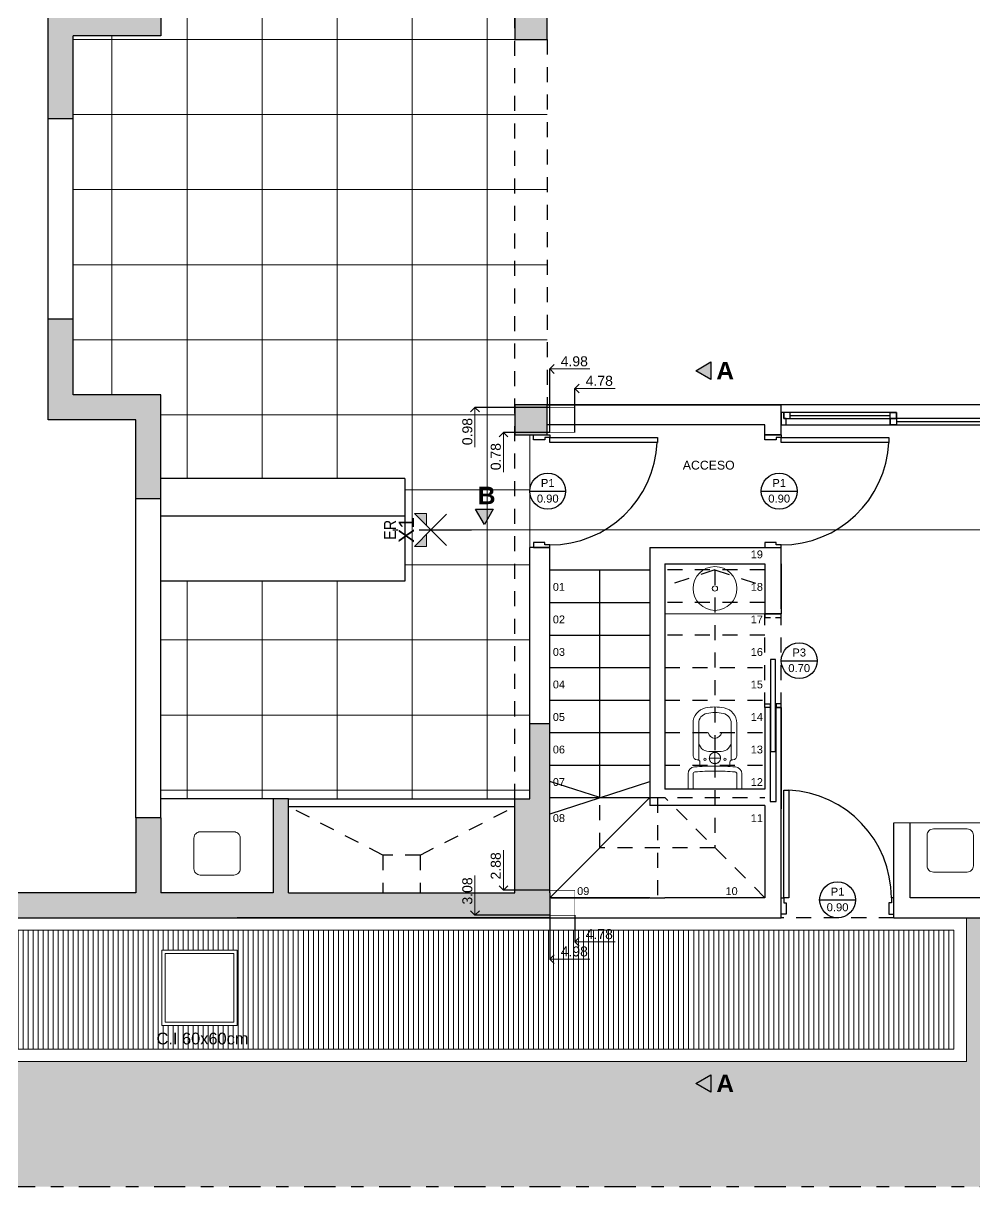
# Model space of a CAD drawing. Header units: millimetres. Extents: x 11902 to 12193, y 9935 to 10135.
# Drawn here: x 12032.4 to 12040, y 10029.66 to 10038.96 of the extents above; entities that cross this region are included whole.
import ezdxf
from ezdxf.enums import TextEntityAlignment as Align

# ---------------------------------------------------------------- set-up
doc = ezdxf.new("R2010")
doc.units = ezdxf.units.MM
for name, pattern in [('2040-Superposicion Puentes 20-21-22 con cintas TDC-023-024-025$0$DASHDOT2', [0.5, 0.25, -0.125, 0, -0.125]), ('ACAD_ISO02W100', [15, 12, -3]), ('CENTRO2', [28.575, 19.05, -3.175, 3.175, -3.175]), ('TRAZOS', [19.05, 12.7, -6.35])]:
    doc.linetypes.add(name, pattern=pattern)
doc.layers.get('Defpoints').update_dxf_attribs({"color": 254})
for name, color, linetype in [('0-HATCH', 7, 'Continuous'), ('000-TEXTO CARP', 1, 'Continuous'), ('01-MUROS', 7, 'Continuous'), ('02-CARPINTERÍAS', 62, 'Continuous'), ('03-PROYECCIONES', 14, 'Continuous')]:
    doc.layers.add(name, color=color, linetype=linetype)
doc.layers.add('000-COTAS ACUMULADAS', color=7, linetype='Continuous', lineweight=9, true_color=0xd10a0d)
for name, color, linetype, lineweight in [('001-EJES REPLANTEO', 20, 'Continuous', 18), ('003- CARP EXT', 182, 'Continuous', 15), ('05-MOBILIARIO SANITARIOS', 144, 'Continuous', 13), ('06-SOLADOS', 252, 'Continuous', 25)]:
    doc.layers.add(name, color=color, linetype=linetype, lineweight=lineweight)
doc.styles.add('COTAS', font='arial.ttf')
doc.styles.get("Standard").update_dxf_attribs({"font": 'arial.ttf'})
doc.dimstyles.new('Cotas 1 50', dxfattribs={"dimtxt": 0.08, "dimasz": 0.07, "dimexe": 0, "dimexo": 0, "dimgap": 0.02, "dimtad": 1, "dimjust": 2, "dimzin": 0, "dimdsep": 46, "dimtxsty": 'COTAS', "dimblk1": 'NONE', "dimblk2": 'OPEN90', "dimsah": 1, "dimcen": 0.1, "dimse1": 1, "dimsd1": 1, "dimclrd": 256, "dimclre": 252, "dimclrt": 256, "dimadec": 0, "dimazin": 0, "dimtfac": 1, "dimtix": 1, "dimtmove": 2, "dimatfit": 3, "dimldrblk": 'COTA', "dimfxl": 0, "dimtolj": 1, "dimtzin": 0, "dimlwd": -1, "dimarcsym": 0})

# ---------------------------------------------------------------- blocks, each defined once
blk = doc.blocks.new('A$C7EF1341E')
at = {"lineweight": 0}
for p, q in [((0.215, 0.658), (0, 0.658)), ((0, 0.658), (0, 0.5342)), ((0.0402, 0.658), (0.0402, 0.5342)), ((0.215, 0.658), (0.43, 0.658)), ((0.3898, 0.658), (0.3898, 0.5342)), ((0.43, 0.658), (0.43, 0.5342)), ((0.04, 0.32), (0.04, 0.39)), ((0.072, 0.422), (0.075, 0.422)), ((0.085, 0.13), (0.085, 0.422)), ((0.17, 0.408), (0.26, 0.408)), ((0.215, 0.453), (0.215, 0.363)), ((0.345, 0.422), (0.345, 0.13)), ((0.358, 0.422), (0.355, 0.422)), ((0.39, 0.32), (0.39, 0.39)), ((0.04, 0.13), (0.04, 0.32)), ((0.165, 0.355), (0.265, 0.355)), ((0.39, 0.13), (0.39, 0.32))]:
    blk.add_line(p, q, dxfattribs=at)
at = {"linetype": 'Continuous', "lineweight": 0}
for p, q in [((0.095, 0.442), (0.095, 0.4758)), ((0.335, 0.442), (0.335, 0.4758))]:
    blk.add_line(p, q, dxfattribs=at)
at = {"lineweight": 0}
for centre in [(0.135, 0.418), (0.295, 0.418)]:
    blk.add_circle(centre, 0.0085, dxfattribs=at)
at = {"linetype": 'TRAZOS', "lineweight": 0}
blk.add_circle((0.215, 0.408), 0.045, dxfattribs=at)
at = {"lineweight": 0}
for centre, radius, start, end in [((0.0558, 0.5342), 0.0558, 180, 265.82354), ((0.0558, 0.5342), 0.0156, 180, 265.82354), ((0.2039, 2.5623), 2.0893, 265.82354, 270.30337), ((0.2039, 2.5623), 2.0491, 265.82354, 270.30337), ((0.2261, 2.5623), 2.0893, 269.69663, 274.17646), ((0.2261, 2.5623), 2.0491, 269.69663, 274.17646), ((0.3742, 0.5342), 0.0156, 274.17646, 0), ((0.3742, 0.5342), 0.0558, 274.17646, 0), ((0.072, 0.39), 0.032, 90, 180), ((0.075, 0.442), 0.02, 270, 0), ((0.355, 0.442), 0.02, 180, 270), ((0.358, 0.39), 0.032, 0, 90), ((0.165, 0.275), 0.08, 90, 180), ((0.265, 0.275), 0.08, 0, 90), ((0.2354, 0.195), 0.075, 172.39422, 172.744), ((0.2176, 0.1933), 0.0578, 92.61926, 168.39406), ((0.2124, 0.1933), 0.0578, 11.60594, 87.38074), ((0.1946, 0.195), 0.075, 7.256, 7.60578), ((0.165, 0.13), 0.125, 180, 258.55585), ((0.165, 0.13), 0.08, 180, 258.55585), ((0.265, 0.13), 0.08, 281.44415, 0), ((0.265, 0.13), 0.125, 281.44415, 0), ((0.215, 0.377), 0.377, 258.55585, 281.44415), ((0.215, 0.377), 0.332, 258.55585, 281.44415)]:
    blk.add_arc(centre, radius, start, end, dxfattribs=at)
blk = doc.blocks.new('Eje Replanteo')
h = blk.add_hatch(color=256)
h.paths.add_polyline_path([(0.229, 0.793), (0.06, 0.624), (0.229, 0.624)])
h.paths.add_polyline_path([(-0.229, 0.793), (-0.229, 0.624), (-0.06, 0.624)])
at = {"linetype": 'CENTRO2', "lineweight": 30}
for points in [[(0, 1.094), (0, 1.025)], [(0, 0.725), (0, 0)]]:
    blk.add_lwpolyline(points, dxfattribs=at)
for points in [[(0.217, 0.348), (0, 0.564), (-0.229, 0.793), (-0.229, 0.624), (-0.06, 0.624)], [(-0.217, 0.348), (0, 0.564), (0.229, 0.793), (0.229, 0.624), (0.06, 0.624)]]:
    blk.add_lwpolyline(points)
at = {"width": 0.85}
blk.add_attdef('ER', text='', height=0.17, dxfattribs=at).set_placement((0, 1.133), align=Align.MIDDLE_CENTER)
at = {"color": 1}
blk.add_attdef('EJE', text='', height=0.21, dxfattribs=at).set_placement((0, 0.905), align=Align.MIDDLE_CENTER)
blk = doc.blocks.new('_OPEN90')
at = {"color": 0, "linetype": 'ByBlock'}
for p, q in [((0, 0), (-1, 0)), ((-0.5, 0.5), (0, 0)), ((0, 0), (-0.5, -0.5))]:
    blk.add_line(p, q, dxfattribs=at)
blk = doc.blocks.new('*D37')
at = {"layer": '000-COTAS ACUMULADAS', "color": 252, "lineweight": -2, "transparency": 16777216}
blk.add_line((12036.6079, 10035.6862), (12036.6079, 10036.1927), dxfattribs=at)
at = {"layer": '000-COTAS ACUMULADAS', "transparency": 16777216}
blk.add_line((12036.6779, 10036.1927), (12036.9291, 10036.1927), dxfattribs=at)
at = {"layer": 'Defpoints', "color": 0, "transparency": 16777216}
for p in [(12036.6079, 10036.1927), (12036.6079, 10035.6862), (12041.5879, 10034.9062)]:
    blk.add_point(p, dxfattribs=at)
at = {"layer": '000-COTAS ACUMULADAS', "transparency": 16777216, "xscale": 0.07, "yscale": 0.07, "zscale": 0.07, "rotation": 180}
blk.add_blockref('_OPEN90', (12036.6079, 10036.1927), dxfattribs=at)
at = {"layer": '000-COTAS ACUMULADAS', "transparency": 16777216, "insert": (12036.8035, 10036.2536), "char_height": 0.08, "attachment_point": 5, "style": 'COTAS'}
blk.add_mtext('\\A1;4.98', dxfattribs=at)
blk = doc.blocks.new('_None')
blk = doc.blocks.new('COTA')
blk.add_line((-1, 0), (0, 0))
at = {"const_width": 0.065}
blk.add_lwpolyline([(0.14, 0.14), (0.28, 0.28), (0, 0), (-0.14, -0.14), (-0.28, -0.28)], dxfattribs=at)
blk = doc.blocks.new('*D38')
at = {"layer": '000-COTAS ACUMULADAS', "color": 252, "lineweight": -2, "transparency": 16777216}
blk.add_line((12036.8079, 10035.6862), (12036.8079, 10036.0369), dxfattribs=at)
at = {"layer": '000-COTAS ACUMULADAS', "transparency": 16777216}
blk.add_line((12036.8779, 10036.0369), (12037.1291, 10036.0369), dxfattribs=at)
at = {"layer": 'Defpoints', "color": 0, "transparency": 16777216}
for p in [(12036.8079, 10036.0369), (12036.8079, 10035.6862), (12041.5879, 10034.9062)]:
    blk.add_point(p, dxfattribs=at)
at = {"layer": '000-COTAS ACUMULADAS', "transparency": 16777216, "xscale": 0.07, "yscale": 0.07, "zscale": 0.07, "rotation": 180}
blk.add_blockref('_OPEN90', (12036.8079, 10036.0369), dxfattribs=at)
at = {"layer": '000-COTAS ACUMULADAS', "transparency": 16777216, "insert": (12037.0035, 10036.0977), "char_height": 0.08, "attachment_point": 5, "style": 'COTAS'}
blk.add_mtext('\\A1;4.78', dxfattribs=at)
blk = doc.blocks.new('*D39')
at = {"layer": '000-COTAS ACUMULADAS', "color": 252, "lineweight": -2, "transparency": 16777216}
blk.add_line((12036.6079, 10031.9662), (12036.6079, 10031.4757), dxfattribs=at)
at = {"layer": '000-COTAS ACUMULADAS', "transparency": 16777216}
blk.add_line((12036.6779, 10031.4757), (12036.9291, 10031.4757), dxfattribs=at)
at = {"layer": 'Defpoints', "color": 0, "transparency": 16777216}
for p in [(12036.6079, 10031.9662), (12041.5879, 10031.9662), (12036.6079, 10031.4757)]:
    blk.add_point(p, dxfattribs=at)
at = {"layer": '000-COTAS ACUMULADAS', "transparency": 16777216, "xscale": 0.07, "yscale": 0.07, "zscale": 0.07, "rotation": 180}
blk.add_blockref('_OPEN90', (12036.6079, 10031.4757), dxfattribs=at)
at = {"layer": '000-COTAS ACUMULADAS', "transparency": 16777216, "insert": (12036.8035, 10031.5365), "char_height": 0.08, "attachment_point": 5, "style": 'COTAS'}
blk.add_mtext('\\A1;4.98', dxfattribs=at)
blk = doc.blocks.new('*D40')
at = {"layer": '000-COTAS ACUMULADAS', "color": 252, "lineweight": -2, "transparency": 16777216}
blk.add_line((12036.8079, 10031.8262), (12036.8079, 10031.6138), dxfattribs=at)
at = {"layer": '000-COTAS ACUMULADAS', "transparency": 16777216}
blk.add_line((12036.8779, 10031.6138), (12037.1291, 10031.6138), dxfattribs=at)
at = {"layer": 'Defpoints', "color": 0, "transparency": 16777216}
for p in [(12036.8079, 10031.8262), (12041.5879, 10031.8062), (12036.8079, 10031.6138)]:
    blk.add_point(p, dxfattribs=at)
at = {"layer": '000-COTAS ACUMULADAS', "transparency": 16777216, "xscale": 0.07, "yscale": 0.07, "zscale": 0.07, "rotation": 180}
blk.add_blockref('_OPEN90', (12036.8079, 10031.6138), dxfattribs=at)
at = {"layer": '000-COTAS ACUMULADAS', "transparency": 16777216, "insert": (12037.0035, 10031.6747), "char_height": 0.08, "attachment_point": 5, "style": 'COTAS'}
blk.add_mtext('\\A1;4.78', dxfattribs=at)
blk = doc.blocks.new('*D41')
at = {"layer": '000-COTAS ACUMULADAS', "color": 252, "lineweight": -2, "transparency": 16777216}
blk.add_line((12036.6079, 10035.8862), (12036.0098, 10035.8862), dxfattribs=at)
at = {"layer": '000-COTAS ACUMULADAS', "transparency": 16777216}
blk.add_line((12036.0098, 10035.8162), (12036.0098, 10035.5682), dxfattribs=at)
at = {"layer": 'Defpoints', "color": 0, "transparency": 16777216}
for p in [(12036.0098, 10035.8862), (12036.6079, 10035.8862), (12036.4479, 10034.9062)]:
    blk.add_point(p, dxfattribs=at)
at = {"layer": '000-COTAS ACUMULADAS', "transparency": 16777216, "xscale": 0.07, "yscale": 0.07, "zscale": 0.07, "rotation": 90}
blk.add_blockref('_OPEN90', (12036.0098, 10035.8862), dxfattribs=at)
at = {"layer": '000-COTAS ACUMULADAS', "transparency": 16777216, "insert": (12035.9489, 10035.6922), "char_height": 0.08, "attachment_point": 5, "rotation": 90, "style": 'COTAS'}
blk.add_mtext('\\A1;0.98', dxfattribs=at)
blk = doc.blocks.new('*D42')
at = {"layer": '000-COTAS ACUMULADAS', "color": 252, "lineweight": -2, "transparency": 16777216}
blk.add_line((12036.6079, 10035.6862), (12036.2371, 10035.6862), dxfattribs=at)
at = {"layer": '000-COTAS ACUMULADAS', "transparency": 16777216}
blk.add_line((12036.2371, 10035.6162), (12036.2371, 10035.3682), dxfattribs=at)
at = {"layer": 'Defpoints', "color": 0, "transparency": 16777216}
for p in [(12036.2371, 10035.6862), (12036.6079, 10035.6862), (12036.0098, 10034.9062)]:
    blk.add_point(p, dxfattribs=at)
at = {"layer": '000-COTAS ACUMULADAS', "transparency": 16777216, "xscale": 0.07, "yscale": 0.07, "zscale": 0.07, "rotation": 90}
blk.add_blockref('_OPEN90', (12036.2371, 10035.6862), dxfattribs=at)
at = {"layer": '000-COTAS ACUMULADAS', "transparency": 16777216, "insert": (12036.1763, 10035.4922), "char_height": 0.08, "attachment_point": 5, "rotation": 90, "style": 'COTAS'}
blk.add_mtext('\\A1;0.78', dxfattribs=at)
blk = doc.blocks.new('*D43')
at = {"layer": '000-COTAS ACUMULADAS', "transparency": 16777216}
blk.add_line((12036.0098, 10031.8962), (12036.0098, 10032.1441), dxfattribs=at)
at = {"layer": '000-COTAS ACUMULADAS', "color": 252, "lineweight": -2, "transparency": 16777216}
blk.add_line((12036.6079, 10031.8262), (12036.0098, 10031.8262), dxfattribs=at)
at = {"layer": 'Defpoints', "color": 0, "transparency": 16777216}
for p in [(12036.3279, 10034.9062), (12036.0098, 10031.8262), (12036.6079, 10031.8262)]:
    blk.add_point(p, dxfattribs=at)
at = {"layer": '000-COTAS ACUMULADAS', "transparency": 16777216, "xscale": 0.07, "yscale": 0.07, "zscale": 0.07, "rotation": 270}
blk.add_blockref('_OPEN90', (12036.0098, 10031.8262), dxfattribs=at)
at = {"layer": '000-COTAS ACUMULADAS', "transparency": 16777216, "insert": (12035.9489, 10032.0202), "char_height": 0.08, "attachment_point": 5, "rotation": 90, "style": 'COTAS'}
blk.add_mtext('\\A1;3.08', dxfattribs=at)
blk = doc.blocks.new('*D44')
at = {"layer": '000-COTAS ACUMULADAS', "transparency": 16777216}
blk.add_line((12036.2371, 10032.0962), (12036.2371, 10032.3455), dxfattribs=at)
at = {"layer": '000-COTAS ACUMULADAS', "color": 252, "lineweight": -2, "transparency": 16777216}
blk.add_line((12036.6079, 10032.0262), (12036.2371, 10032.0262), dxfattribs=at)
at = {"layer": 'Defpoints', "color": 0, "transparency": 16777216}
for p in [(12036.4479, 10034.9062), (12036.2371, 10032.0262), (12036.6079, 10032.0262)]:
    blk.add_point(p, dxfattribs=at)
at = {"layer": '000-COTAS ACUMULADAS', "transparency": 16777216, "xscale": 0.07, "yscale": 0.07, "zscale": 0.07, "rotation": 270}
blk.add_blockref('_OPEN90', (12036.2371, 10032.0262), dxfattribs=at)
at = {"layer": '000-COTAS ACUMULADAS', "transparency": 16777216, "insert": (12036.1763, 10032.2209), "char_height": 0.08, "attachment_point": 5, "rotation": 90, "style": 'COTAS'}
blk.add_mtext('\\A1;2.88', dxfattribs=at)
blk = doc.blocks.new('A$C5BD9381F-flat-4')
at = {"layer": '000-TEXTO CARP'}
blk.add_line((0.0583, 0.1611), (0.3448, 0.1611), dxfattribs=at)
blk.add_circle((0.2016, 0.1611), 0.1433, dxfattribs=at)
blk.add_attdef('NOM', text='', height=0.064, dxfattribs=at).set_placement((0.2016, 0.1944), align=Align.CENTER)
blk.add_attdef('ANCHO', text='', height=0.064, dxfattribs=at).set_placement((0.2016, 0.0506), align=Align.BOTTOM_CENTER)

msp = doc.modelspace()

# ---------------------------------------------------------------- hatches: boundary and pattern name
at = {"transparency": 33554687}
h = msp.add_hatch(color=256, dxfattribs=at)
h.dxf.hatch_style = 1
h.paths.add_polyline_path([(12037.7738, 10036.1788), (12037.8954, 10036.249), (12037.8954, 10036.1086)])
h = msp.add_hatch(color=256, dxfattribs=at)
h.dxf.hatch_style = 1
h.paths.add_polyline_path([(12036.085, 10034.9496), (12036.0148, 10035.0711), (12036.1552, 10035.0711)])
h = msp.add_hatch(color=256, dxfattribs=at)
h.dxf.hatch_style = 1
h.paths.add_polyline_path([(12037.7738, 10030.4815), (12037.8954, 10030.5517), (12037.8954, 10030.4113)])
at = {"layer": '01-MUROS', "true_color": 0xe0e0e0, "transparency": 33554595}
h = msp.add_hatch(color=254, dxfattribs=at)
h.dxf.hatch_style = 1
h.paths.add_polyline_path([(12017.8251, 10035.7662), (12009.0451, 10035.7662), (12009.0451, 10029.6562), (12017.8251, 10029.6562)])
edge = h.paths.add_edge_path()
edge.add_line((12053.1589, 10052.2062), (12013.9351, 10052.2062))
edge.add_arc((12013.8466, 10047.4056), 4.8014, 88.94277, 179.99294)
edge.add_line((12009.0451, 10047.4062), (12009.0451, 10045.9062))
edge.add_line((12009.0451, 10045.9062), (12022.2351, 10045.9062))
edge.add_line((12022.2351, 10045.9062), (12053.1589, 10045.9062))
edge.add_line((12053.1589, 10045.9062), (12053.1589, 10052.2062))
h.paths.add_polyline_path([(12039.4579, 10030.6562), (12029.0251, 10030.6562), (12029.0251, 10029.6562), (12039.4579, 10029.6562)])
h.paths.add_polyline_path([(12017.8251, 10030.6562), (12025.0251, 10030.6562), (12025.0251, 10029.6562), (12017.8251, 10029.6562)])
h.paths.add_polyline_path([(12039.9379, 10031.8062), (12039.9379, 10030.6562), (12039.4579, 10030.6562), (12039.4579, 10029.6562), (12061.4589, 10029.6562), (12061.4589, 10052.2062), (12053.1589, 10052.2062), (12053.1589, 10039.0625), (12042.7079, 10039.0625), (12042.7079, 10031.8062)])
at = {"layer": '01-MUROS'}
h = msp.add_hatch(color=253, dxfattribs=at)
h.dxf.hatch_style = 1
h.paths.add_polyline_path([(12025.8251, 10032.0062), (12025.8251, 10031.8762), (12025.8251, 10031.8062), (12036.6079, 10031.8062), (12036.6079, 10032.0062), (12036.6079, 10033.3562), (12036.4479, 10033.3562), (12036.4479, 10032.7562), (12036.3279, 10032.7562), (12036.3279, 10032.0062), (12034.5179, 10032.0062), (12034.5179, 10032.7562), (12034.3979, 10032.7562), (12034.3979, 10032.0062), (12033.4979, 10032.0062), (12033.4979, 10032.6062), (12033.2979, 10032.6062), (12033.2979, 10032.0062)])
h.paths.add_polyline_path([(12032.7979, 10035.9862), (12032.7979, 10036.5912), (12032.5979, 10036.5912), (12032.5979, 10035.7862), (12033.2979, 10035.7862), (12033.2979, 10035.1562), (12033.4979, 10035.1562), (12033.4979, 10035.9862)])
h.paths.add_polyline_path([(12032.5979, 10039.0562), (12032.5979, 10038.1912), (12032.7979, 10038.1912), (12032.7979, 10038.8562), (12033.4979, 10038.8562), (12033.4979, 10039.7137), (12033.2979, 10039.7137), (12033.2979, 10039.0562)])
h.paths.add_polyline_path([(12033.2979, 10042.9387), (12033.2979, 10041.5637), (12033.4979, 10041.5637), (12033.4979, 10042.2512), (12033.4979, 10042.9387)])
h.paths.add_polyline_path([(12030.7165, 10045.9062), (12030.7165, 10045.7062), (12033.2979, 10045.7062), (12033.2979, 10044.7887), (12033.4979, 10044.7887), (12033.4979, 10045.7062), (12033.8979, 10045.7062), (12033.8979, 10045.9062)])
h.paths.add_polyline_path([(12036.3279, 10039.0662), (12036.3279, 10038.8262), (12036.5879, 10038.8262), (12036.5879, 10039.0662)])
h.paths.add_polyline_path([(12036.3279, 10035.9062), (12036.3279, 10035.6662), (12036.5879, 10035.6662), (12036.5879, 10035.9062)])
h.paths.add_polyline_path([(12036.3479, 10045.9062), (12036.0679, 10045.9062), (12036.0679, 10045.7062), (12036.3279, 10045.7062), (12036.3279, 10045.6662), (12036.5879, 10045.6662), (12036.5879, 10045.9062)])
h.paths.add_polyline_path([(12027.4165, 10045.9062), (12027.4165, 10045.7062), (12028.7165, 10045.7062), (12028.7165, 10045.9062)])
h.paths.add_polyline_path([(12022.2351, 10045.9062), (12022.2351, 10044.5412), (12022.4351, 10044.5412), (12022.4351, 10045.7062), (12025.4165, 10045.7062), (12025.4165, 10045.9062)])
h.paths.add_polyline_path([(12022.2351, 10042.5412), (12022.2351, 10041.1762), (12020.7451, 10041.1762), (12020.7451, 10038.4062), (12023.5551, 10038.4062), (12023.5551, 10037.8862), (12023.7551, 10037.8862), (12023.7551, 10038.6062), (12020.9451, 10038.6062), (12020.9451, 10040.9762), (12022.4351, 10040.9762), (12022.4351, 10042.5412)])
h.paths.add_polyline_path([(12019.0251, 10035.7662), (12019.0251, 10034.7862), (12019.2251, 10034.7862), (12019.2251, 10035.5662), (12023.7551, 10035.5662), (12023.7551, 10036.2862), (12023.5551, 10036.2862), (12023.5551, 10035.7662)])
h.paths.add_polyline_path([(12019.2251, 10032.0062), (12019.2251, 10032.7862), (12019.0251, 10032.7862), (12019.0251, 10031.8062), (12025.0251, 10031.8062), (12025.0251, 10032.0062)])
at = {"layer": '06-SOLADOS', "lineweight": 5}
h = msp.add_hatch(dxfattribs=at)
h.set_pattern_fill('_USER', color=256, scale=0.6, angle=90, double=1, pattern_type=0)
h.set_pattern_definition([(90, (12036.70794, 10034.0262), (-0.6, 2e-16), []), (180, (12036.70794, 10034.0262), (-2e-16, -0.6), [])])
h.paths.add_polyline_path([(12033.4979, 10032.7562), (12036.4479, 10032.7562), (12036.4479, 10033.3562), (12036.4479, 10034.0262), (12036.4479, 10035.6662), (12036.3279, 10035.6662), (12036.3279, 10035.9062), (12036.5879, 10035.9062), (12036.5879, 10038.8262), (12036.3279, 10038.8262), (12036.3279, 10039.0662), (12036.5879, 10039.0662), (12036.5879, 10045.6662), (12036.4679, 10045.6662), (12036.4679, 10045.7062), (12033.4979, 10045.7062), (12033.4979, 10038.8562), (12032.7979, 10038.8562), (12032.7979, 10035.9862), (12033.4979, 10035.9862), (12033.4979, 10035.3162), (12035.4479, 10035.3162), (12035.4479, 10034.4962), (12033.4979, 10034.4962)])
at = {"layer": '06-SOLADOS', "lineweight": 9}
h = msp.add_hatch(dxfattribs=at)
h.set_pattern_fill('_USER', color=256, scale=0.04, angle=90, pattern_type=0)
h.set_pattern_definition([(90, (-2.682266, 0), (-0.04, 0), [])])
h.paths.add_polyline_path([(12019.1251, 10030.7562), (12019.1251, 10031.7062), (12039.8379, 10031.7062), (12039.8379, 10030.7562)])
h.paths.add_polyline_path([(12033.5079, 10030.9462), (12033.5079, 10031.5462), (12034.1079, 10031.5462), (12034.1079, 10030.9462)], flags=16)
h.paths.add_polyline_path([(12025.1251, 10030.5562), (12028.9251, 10030.5562), (12028.9251, 10029.7562), (12025.1251, 10029.7562)])

# ---------------------------------------------------------------- linework, layer by layer
msp.add_line((12036.6079, 10031.8062), (12034.1079, 10031.8062))
at = {"color": 1, "linetype": '2040-Superposicion Puentes 20-21-22 con cintas TDC-023-024-025$0$DASHDOT2'}
msp.add_line((12065.4944, 10029.6562), (12008.8451, 10029.6562), dxfattribs=at)
for points in [[(12037.7738, 10036.1788), (12037.8954, 10036.249), (12037.8954, 10036.1086)], [(12036.085, 10034.9496), (12036.0148, 10035.0711), (12036.1552, 10035.0711)], [(12037.7738, 10030.4815), (12037.8954, 10030.5517), (12037.8954, 10030.4113)]]:
    msp.add_lwpolyline(points, close=True)
at = {"color": 97, "true_color": 0x2e8c22, "const_width": 0.005}
for points in [[(12036.6079, 10035.8862), (12036.6079, 10035.6862), (12036.8079, 10035.6862), (12036.8079, 10035.8862)], [(12036.6079, 10032.0262), (12036.6079, 10031.8262), (12036.8079, 10031.8262), (12036.8079, 10032.0262)]]:
    msp.add_lwpolyline(points, close=True, dxfattribs=at)
at = {"layer": '0-HATCH'}
msp.add_line((12036.6079, 10033.3562), (12036.4479, 10033.3562), dxfattribs=at)
at = {"layer": '001-EJES REPLANTEO'}
msp.add_line((12043.6577, 10034.9062), (12035.6573, 10034.9062), dxfattribs=at)
at = {"layer": '01-MUROS'}
for p, q in [((12033.4979, 10039.7137), (12033.4979, 10038.8562)), ((12032.5979, 10038.1912), (12032.5979, 10039.0562)), ((12033.4979, 10038.8562), (12032.7979, 10038.8562)), ((12032.7979, 10038.1912), (12032.7979, 10038.8562)), ((12032.7979, 10038.1912), (12032.5979, 10038.1912)), ((12032.5979, 10035.7862), (12032.5979, 10036.5912)), ((12032.7979, 10036.5912), (12032.5979, 10036.5912)), ((12032.7979, 10035.9862), (12032.7979, 10036.5912)), ((12033.4979, 10035.9862), (12032.7979, 10035.9862)), ((12033.4979, 10035.1562), (12033.4979, 10035.9862)), ((12036.5879, 10035.9062), (12038.4579, 10035.9062)), ((12038.4579, 10035.6662), (12038.4579, 10035.9062)), ((12033.2979, 10035.7862), (12032.5979, 10035.7862)), ((12033.2979, 10035.1562), (12033.2979, 10035.7862)), ((12033.4979, 10035.1562), (12033.4979, 10035.3932)), ((12033.2979, 10035.1562), (12033.4979, 10035.1562)), ((12036.4479, 10032.7562), (12036.4479, 10034.7662)), ((12036.6079, 10032.0062), (12036.6079, 10034.7662)), ((12037.4079, 10034.7662), (12038.3279, 10034.7662)), ((12037.4079, 10034.7662), (12037.4079, 10032.703)), ((12037.5279, 10034.6362), (12038.3279, 10034.6362)), ((12037.5279, 10034.6362), (12037.5279, 10032.833)), ((12038.3279, 10034.6362), (12038.3279, 10034.2362)), ((12038.3279, 10034.2362), (12038.4579, 10034.2362)), ((12038.4579, 10031.8062), (12038.4579, 10033.5262)), ((12038.3279, 10033.4862), (12038.3279, 10032.833)), ((12038.4579, 10033.4862), (12038.4179, 10033.4862)), ((12034.3979, 10032.7562), (12034.3979, 10032.0062)), ((12034.5179, 10032.7562), (12034.3979, 10032.7562)), ((12034.5179, 10032.0062), (12034.5179, 10032.7562)), ((12036.3279, 10032.7562), (12036.4479, 10032.7562)), ((12038.3279, 10032.833), (12037.5279, 10032.833)), ((12038.3279, 10032.703), (12037.4079, 10032.703)), ((12038.3279, 10032.703), (12038.3279, 10031.9662)), ((12033.4979, 10032.6062), (12033.2979, 10032.6062)), ((12033.2979, 10032.6062), (12033.2979, 10032.0062)), ((12033.4979, 10032.6062), (12033.4979, 10032.0062)), ((12039.3579, 10031.8062), (12039.3579, 10032.5662)), ((12039.4879, 10031.9662), (12039.4879, 10032.5662)), ((12033.2979, 10032.0062), (12025.8251, 10032.0062)), ((12034.3979, 10032.0062), (12033.4979, 10032.0062)), ((12034.5179, 10032.0062), (12036.3279, 10032.0062)), ((12036.6079, 10032.0062), (12036.6079, 10031.8062)), ((12037.4079, 10031.9662), (12036.6079, 10031.9662)), ((12036.6179, 10031.9662), (12037.4029, 10031.9662)), ((12038.3279, 10031.9662), (12037.5279, 10031.9662)), ((12042.5479, 10031.9662), (12039.4879, 10031.9662))]:
    msp.add_line(p, q, dxfattribs=at)
msp.add_lwpolyline([(12036.5879, 10038.8262), (12036.5879, 10039.0662), (12036.3279, 10039.0662), (12036.3279, 10038.8262)], close=True, dxfattribs=at)
for points in [[(12036.5879, 10035.9062), (12036.3279, 10035.9062), (12036.3279, 10035.6662), (12036.5879, 10035.6662), (12036.5879, 10035.9062)], [(12038.4579, 10035.9062), (12036.5879, 10035.9062)], [(12038.4579, 10035.6662), (12038.3279, 10035.6662), (12038.3279, 10035.7462), (12036.5879, 10035.7462)], [(12036.6079, 10034.7662), (12036.4479, 10034.7662)], [(12038.3279, 10034.7662), (12038.3279, 10034.7662), (12038.4579, 10034.7662)], [(12038.4579, 10034.2762), (12038.4579, 10034.7662)], [(12038.4579, 10034.6362), (12038.4579, 10034.2362)], [(12038.3679, 10033.4862), (12038.3279, 10033.4862)], [(12038.3679, 10033.4862), (12038.3679, 10032.7362), (12038.4179, 10032.7362), (12038.4179, 10033.4862)], [(12038.4579, 10033.4862), (12038.4579, 10032.6762)], [(12036.3279, 10032.0062), (12036.3279, 10032.7562)], [(12025.8251, 10031.8062), (12038.4579, 10031.8062)], [(12039.3579, 10031.8062), (12042.7079, 10031.8062)]]:
    msp.add_lwpolyline(points, dxfattribs=at)
at = {"layer": '02-CARPINTERÍAS'}
for p, q in [((12032.5979, 10036.5912), (12032.5979, 10038.1912)), ((12032.7979, 10036.5912), (12032.7979, 10038.1912)), ((12042.1579, 10035.9062), (12038.4579, 10035.9062)), ((12038.5279, 10035.8212), (12039.3279, 10035.8212)), ((12038.4579, 10035.7462), (12042.1579, 10035.7462)), ((12041.2379, 10035.7712), (12039.3779, 10035.7712)), ((12035.4479, 10035.3162), (12033.4979, 10035.3162)), ((12035.4479, 10035.3162), (12035.4479, 10034.4962)), ((12033.2979, 10032.6062), (12033.2979, 10035.1562)), ((12033.4979, 10032.6062), (12033.4979, 10035.1562)), ((12035.4479, 10035.0162), (12033.4979, 10035.0162)), ((12035.4479, 10034.4962), (12033.4979, 10034.4962)), ((12034.3979, 10032.7562), (12033.4979, 10032.7562)), ((12034.5179, 10032.7562), (12036.3279, 10032.7562)), ((12034.5179, 10032.6962), (12036.3279, 10032.6962))]:
    msp.add_line(p, q, dxfattribs=at)
for points in [[(12038.4979, 10035.7962), (12038.4779, 10035.7962), (12038.4779, 10035.8462), (12038.4579, 10035.8462), (12038.4579, 10035.7462), (12038.4979, 10035.7462)], [(12038.4779, 10035.8462), (12038.4779, 10035.7962), (12039.3779, 10035.7962), (12039.3779, 10035.8462)], [(12038.4779, 10035.7962), (12038.5279, 10035.7962), (12038.5279, 10035.8462), (12038.4779, 10035.8462)], [(12039.3779, 10035.7962), (12039.3279, 10035.7962), (12039.3279, 10035.8462), (12039.3779, 10035.8462)], [(12041.2879, 10035.7962), (12039.3279, 10035.7962), (12039.3279, 10035.7462), (12041.2879, 10035.7462)], [(12039.3779, 10035.7462), (12039.3279, 10035.7462), (12039.3279, 10035.7962), (12039.3779, 10035.7962)], [(12036.5679, 10035.6262), (12036.4779, 10035.6262), (12036.4779, 10035.6662), (12036.6079, 10035.6662), (12036.6079, 10035.6462), (12036.5679, 10035.6462)], [(12037.4679, 10035.6462), (12037.4679, 10035.6062), (12036.6079, 10035.6062), (12036.6079, 10035.6462)], [(12038.4179, 10035.6262), (12038.3279, 10035.6262), (12038.3279, 10035.6662), (12038.4579, 10035.6662), (12038.4579, 10035.6462), (12038.4179, 10035.6462)], [(12039.3179, 10035.6462), (12039.3179, 10035.6062), (12038.4579, 10035.6062), (12038.4579, 10035.6462)], [(12036.5679, 10034.8062), (12036.4779, 10034.8062), (12036.4779, 10034.7662), (12036.6079, 10034.7662), (12036.6079, 10034.7862), (12036.5679, 10034.7862)], [(12038.4179, 10034.8062), (12038.3279, 10034.8062), (12038.3279, 10034.7662), (12038.4579, 10034.7662), (12038.4579, 10034.7862), (12038.4179, 10034.7862)], [(12038.3729, 10033.1362), (12038.4129, 10033.1362), (12038.4129, 10033.8708), (12038.3729, 10033.8708)], [(12038.3279, 10033.4862), (12038.3279, 10033.5162), (12038.3679, 10033.5162), (12038.3679, 10033.4862)], [(12038.4579, 10033.4862), (12038.4579, 10033.5162), (12038.4179, 10033.5162), (12038.4179, 10033.4862)], [(12038.4779, 10032.8262), (12038.5179, 10032.8262), (12038.5179, 10031.9662), (12038.4779, 10031.9662)], [(12038.4979, 10031.9262), (12038.4979, 10031.8362), (12038.4579, 10031.8362), (12038.4579, 10031.9662), (12038.4779, 10031.9662), (12038.4779, 10031.9262)], [(12039.3179, 10031.9262), (12039.3179, 10031.8362), (12039.3579, 10031.8362), (12039.3579, 10031.9662), (12039.3379, 10031.9662), (12039.3379, 10031.9262)]]:
    msp.add_lwpolyline(points, close=True, dxfattribs=at)
msp.add_lwpolyline([(12038.4129, 10034.2062), (12038.4579, 10034.2062), (12038.4579, 10034.2362), (12038.3279, 10034.2362), (12038.3279, 10034.2062), (12038.3729, 10034.2062)], dxfattribs=at)
for centre, start, end in [((12036.6079, 10035.6462), 270, 357.33412), ((12038.4579, 10035.6462), 270, 357.33412), ((12038.4779, 10031.9662), 360, 87.33412)]:
    msp.add_arc(centre, 0.86, start, end, dxfattribs=at)
at = {"layer": '03-PROYECCIONES', "linetype": 'ACAD_ISO02W100', "ltscale": 0.01}
for p, q in [((12036.3279, 10032.7562), (12036.3279, 10045.6662)), ((12036.5879, 10038.8262), (12036.5879, 10035.9062)), ((12038.3279, 10034.5862), (12037.5279, 10034.5862)), ((12038.3279, 10034.3262), (12037.5279, 10034.3262)), ((12038.3279, 10033.4862), (12038.3279, 10034.2362)), ((12038.4579, 10033.4862), (12038.4579, 10034.2362)), ((12038.3279, 10034.0662), (12037.5279, 10034.0662)), ((12037.5279, 10033.8062), (12038.3279, 10033.8062)), ((12037.5279, 10033.5462), (12038.3279, 10033.5462)), ((12037.5279, 10033.2862), (12038.3279, 10033.2862)), ((12037.5279, 10033.0262), (12038.3279, 10033.0262)), ((12037.4079, 10032.7662), (12038.3279, 10032.7662)), ((12037.4679, 10032.7662), (12037.4679, 10031.9662)), ((12038.3279, 10031.9662), (12037.5279, 10032.7662)), ((12035.2729, 10032.3062), (12034.5179, 10032.6962)), ((12035.5729, 10032.3062), (12036.3279, 10032.6962)), ((12035.5729, 10032.3062), (12035.5729, 10032.0062)), ((12039.3579, 10031.8062), (12038.4579, 10031.8062))]:
    msp.add_line(p, q, dxfattribs=at)
for points in [[(12037.9279, 10034.5862), (12037.9279, 10032.3662), (12037.0079, 10032.3662), (12037.0079, 10032.7662)], [(12037.9279, 10034.5862), (12037.5279, 10034.4562)], [(12037.9279, 10034.5862), (12038.3279, 10034.4562)], [(12035.5729, 10032.3062), (12035.2729, 10032.3062), (12035.2729, 10032.0062)]]:
    msp.add_lwpolyline(points, dxfattribs=at)
at = {"layer": '03-PROYECCIONES'}
for points in [[(12037.0079, 10032.7662), (12037.0079, 10034.5862)], [(12037.0079, 10032.7662), (12036.6079, 10032.8962)], [(12036.6113, 10032.6373), (12037.4079, 10032.8962)]]:
    msp.add_lwpolyline(points, dxfattribs=at)
at = {"layer": '05-MOBILIARIO SANITARIOS'}
for p, q in [((12037.5279, 10034.2362), (12038.3279, 10034.2362)), ((12042.5479, 10032.5662), (12039.3579, 10032.5662))]:
    msp.add_line(p, q, dxfattribs=at)
for points in [[(12034.1329, 10032.1977), (12034.1329, 10032.4427, 0.414214), (12034.0829, 10032.4927), (12033.8129, 10032.4927, 0.414214), (12033.7629, 10032.4427), (12033.7629, 10032.1977, 0.414214), (12033.8129, 10032.1477), (12034.0829, 10032.1477, 0.414214)], [(12039.9937, 10032.2212), (12039.9937, 10032.4662, 0.414214), (12039.9437, 10032.5162), (12039.6737, 10032.5162, 0.414214), (12039.6237, 10032.4662), (12039.6237, 10032.2212, 0.414214), (12039.6737, 10032.1712), (12039.9437, 10032.1712, 0.414214)]]:
    msp.add_lwpolyline(points, format="xyb", close=True, dxfattribs=at)
for radius in [0.175, 0.0212]:
    msp.add_circle((12037.9279, 10034.4382), radius, dxfattribs=at)
at = {"layer": '06-SOLADOS', "lineweight": 5}
msp.add_line((12036.4479, 10034.7662), (12036.4479, 10035.6662), dxfattribs=at)
at = {"layer": '06-SOLADOS'}
for p, q in [((12036.6079, 10034.5862), (12037.4079, 10034.5862)), ((12036.6079, 10034.3262), (12037.4079, 10034.3262)), ((12036.6079, 10034.0662), (12037.4079, 10034.0662)), ((12036.6079, 10033.8062), (12037.4079, 10033.8062)), ((12036.6079, 10033.5462), (12037.4079, 10033.5462)), ((12036.6079, 10033.2862), (12037.4079, 10033.2862)), ((12036.6079, 10033.0262), (12037.4079, 10033.0262)), ((12036.6079, 10031.9662), (12037.4079, 10032.7662)), ((12036.6079, 10032.7662), (12037.4079, 10032.7662)), ((12037.4079, 10031.9662), (12037.5279, 10031.9662))]:
    msp.add_line(p, q, dxfattribs=at)
at = {"layer": '06-SOLADOS', "lineweight": 9}
msp.add_line((12039.9379, 10030.6562), (12039.9379, 10031.8062), dxfattribs=at)
msp.add_lwpolyline([(12019.0251, 10031.8062), (12019.0251, 10030.6562), (12039.9379, 10030.6562)], dxfattribs=at)
for points in [[(12019.1251, 10030.7562), (12019.1251, 10031.7062), (12039.8379, 10031.7062), (12039.8379, 10030.7562)], [(12033.5079, 10030.9462), (12034.1079, 10030.9462), (12034.1079, 10031.5462), (12033.5079, 10031.5462)], [(12033.5329, 10030.9712), (12034.0829, 10030.9712), (12034.0829, 10031.5212), (12033.5329, 10031.5212)]]:
    msp.add_lwpolyline(points, close=True, dxfattribs=at)

# ---------------------------------------------------------------- block references
at = {"layer": '001-EJES REPLANTEO', "xscale": 0.5749999999999993, "yscale": 0.5749999999999993, "zscale": 0.5, "rotation": 89.99999999999999}
msp.add_blockref('Eje Replanteo', (12035.9818, 10034.9062), dxfattribs=at).add_auto_attribs({'EJE': 'X1', 'ER': 'ER'})
at = {"layer": '003- CARP EXT'}
for p, values in [((12036.3897, 10035.0551), {'NOM': 'P1', 'ANCHO': '0.90'}), ((12038.2397, 10035.0551), {'NOM': 'P1', 'ANCHO': '0.90'}), ((12038.3997, 10033.7001), {'NOM': 'P3', 'ANCHO': '0.70'}), ((12038.7064, 10031.7884), {'NOM': 'P1', 'ANCHO': '0.90'})]:
    msp.add_blockref('A$C5BD9381F-flat-4', p, dxfattribs=at).add_auto_attribs(values)
at = {"layer": '05-MOBILIARIO SANITARIOS', "rotation": 180}
msp.add_blockref('A$C7EF1341E', (12038.1429, 10033.491), dxfattribs=at)

# ---------------------------------------------------------------- texts
at = {"attachment_point": 1}
for s, insert, char_height in [('\\pi0.66504;{\\fArial|b1|i0|c0|p34;A}', (12037.2737, 10036.2498), 0.140306), ('ACCESO', (12037.6708, 10035.4592), 0.07031), ('\\pi0.67667;{\\fArial|b1|i0|c0|p34;B}', (12035.3559, 10035.2523), 0.140306), ('C.I 60x60cm', (12033.4643, 10030.8878), 0.09375), ('\\pi0.66504;{\\fArial|b1|i0|c0|p34;A}', (12037.2737, 10030.5525), 0.140306)]:
    msp.add_mtext_dynamic_manual_height_columns(s, width=1.470858, gutter_width=12.5, heights=[0], dxfattribs=dict(at, insert=insert, char_height=char_height))
at = {"layer": '03-PROYECCIONES', "char_height": 0.0625}
for s, insert, attachment_point in [('19', (12038.2142, 10034.7422), 1), ('01', (12036.6321, 10034.4822), 1), ('18', (12038.2142, 10034.4822), 1), ('02', (12036.6321, 10034.2222), 1), ('17', (12038.2142, 10034.2222), 1), ('03', (12036.6321, 10033.9622), 1), ('16', (12038.2142, 10033.9622), 1), ('04', (12036.6321, 10033.7022), 1), ('15', (12038.2142, 10033.7022), 1), ('05', (12036.6321, 10033.4422), 1), ('14', (12038.2142, 10033.4422), 1), ('06', (12036.6321, 10033.1822), 1), ('13', (12038.2142, 10033.1822), 1), ('07', (12036.6321, 10032.9222), 1), ('12', (12038.2142, 10032.9222), 1), ('08', (12036.6321, 10032.6339), 1), ('11', (12038.2142, 10032.6339), 1), ('09', (12036.8265, 10032.0504), 1), ('10', (12038.1094, 10032.0504), 3)]:
    msp.add_mtext_dynamic_manual_height_columns(s, width=1.470858, gutter_width=12.5, heights=[0], dxfattribs=dict(at, insert=insert, attachment_point=attachment_point))

# ---------------------------------------------------------------- dimensions: what is measured, and where the dimension line sits
at = {"layer": '000-COTAS ACUMULADAS'}
for base, p1, p2, picture, middle in [((12036.6079, 10036.1927), (12041.5879, 10034.9062), (12036.6079, 10035.6862), '*D37', (12036.8035, 10036.2536)), ((12036.8079, 10036.0369), (12041.5879, 10034.9062), (12036.8079, 10035.6862), '*D38', (12037.0035, 10036.0977)), ((12036.6079, 10031.4757), (12041.5879, 10031.9662), (12036.6079, 10031.9662), '*D39', (12036.8035, 10031.5365)), ((12036.8079, 10031.6138), (12041.5879, 10031.8062), (12036.8079, 10031.8262), '*D40', (12037.0035, 10031.6747))]:
    dim = msp.add_linear_dim(base=base, p1=p1, p2=p2, dimstyle='Cotas 1 50', dxfattribs=at)
    dim.commit()
    dim.dimension.update_dxf_attribs({"geometry": picture, "text_midpoint": middle})
for base, p1, p2, picture, middle in [((12036.0098, 10035.8862), (12036.4479, 10034.9062), (12036.6079, 10035.8862), '*D41', (12035.9489, 10035.6922)), ((12036.2371, 10035.6862), (12036.0098, 10034.9062), (12036.6079, 10035.6862), '*D42', (12036.1763, 10035.4922)), ((12036.0098, 10031.8262), (12036.3279, 10034.9062), (12036.6079, 10031.8262), '*D43', (12035.9489, 10032.0202)), ((12036.2371, 10032.0262), (12036.4479, 10034.9062), (12036.6079, 10032.0262), '*D44', (12036.1763, 10032.2209))]:
    dim = msp.add_linear_dim(base=base, p1=p1, p2=p2, angle=90, dimstyle='Cotas 1 50', dxfattribs=at)
    dim.commit()
    dim.dimension.update_dxf_attribs({"geometry": picture, "text_midpoint": middle})

doc.saveas('drawing.dxf')
